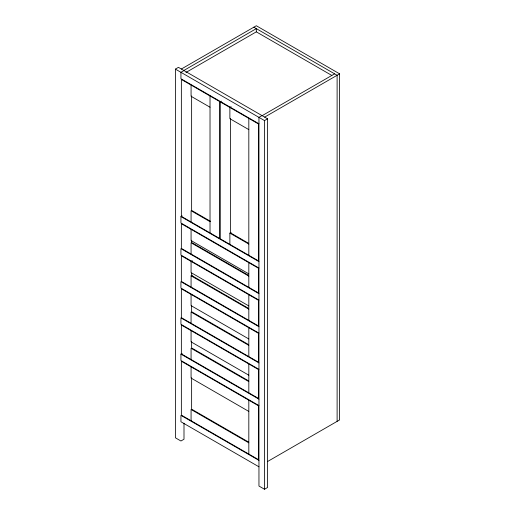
<?xml version="1.0" encoding="UTF-8"?>
<svg xmlns="http://www.w3.org/2000/svg" width="515" height="515" viewBox="0 0 515 515"><rect width="100%" height="100%" fill="white"/><g stroke="black" fill="none" stroke-linecap="round" stroke-linejoin="round"><path stroke-width="0.77" d="M183.997 423.176L183.997 439.237L180.939 441.001L175.39 437.795L175.39 69.113L178.441 67.349L267.562 118.804L267.562 487.486L264.51 489.25L258.955 486.044L258.955 117.362L262.013 115.598M181.357 69.029L256.322 25.75L339.61 73.838L339.61 419.925L267.44 461.594M183.855 70.471L256.322 28.634L256.322 31.846L331.847 75.448M183.997 70.555L180.939 72.319L180.939 78.731L258.955 123.774M185.947 72.473L256.322 31.84M220.156 101.848L258.543 124.012L258.543 260.905L220.156 238.748L220.156 101.848L221.379 101.146M231.093 106.753L229.877 107.461L229.877 118.682L248.822 129.619M262.148 115.675L334.615 73.838M264.652 117.117L339.61 73.838M175.39 69.113L264.51 120.568L267.562 118.804M258.955 268.038L180.939 222.995L180.939 216.583L182.162 215.882M229.877 244.355L229.877 233.134L231.093 232.426M192.295 260.68L191.071 261.388L191.071 272.609L248.822 305.949M191.071 287.035L191.071 275.815L192.295 275.107M258.955 405.575L180.939 360.532L180.939 354.12L182.162 353.412M253.824 27.192L337.113 75.28L337.113 421.367M210.023 107.223L191.071 96.279L191.071 85.059M210.577 221.353L191.632 210.41L191.632 95.957M248.7 243.363L230.43 232.812L230.43 118.36M210.023 221.675L191.071 210.732L191.071 221.952M229.877 233.134L248.822 244.071M180.939 216.583L258.955 261.626M248.822 273.89L191.071 240.55L191.071 229.33M248.681 275.409L191.632 242.475L191.632 240.228M248.822 276.137L191.071 242.79L191.071 254.011M258.955 293.685L180.939 248.642L180.939 255.054L258.955 300.097M248.681 308.434L191.632 275.493L191.632 273.092M191.071 275.815L248.822 309.155M258.955 326.71L180.939 281.666L180.939 288.078L258.955 333.121M248.822 338.973L191.071 305.627L191.071 294.406M248.681 344.657L191.632 311.723L191.632 305.311M248.822 345.385L191.071 312.039L191.071 323.259M258.955 362.933L180.939 317.89L180.939 324.302L258.955 369.345M248.822 375.197L191.071 341.857L191.071 330.636M248.681 380.888L191.632 347.947L191.632 341.535M248.822 381.609L191.071 348.269L191.071 359.489M180.939 354.12L258.955 399.164M248.822 411.427L191.071 378.081L191.071 366.86M248.681 442.121L191.632 409.18L191.632 377.765M248.822 442.842L191.071 409.502L191.071 420.723M258.955 460.397L180.939 415.354L180.939 421.766L258.955 466.809M264.51 120.568L264.51 489.25M248.822 118.398L248.822 255.298M248.822 262.669L248.822 287.357M248.822 294.728L248.822 320.375M248.822 327.752L248.822 356.605M248.822 363.976L248.822 392.829M248.822 400.207L248.822 454.063M210.023 96.002L210.023 232.896M219.738 101.61L181.357 79.452L181.357 216.345L219.738 238.503L219.738 101.61M258.543 268.276L181.357 223.716L181.357 248.404L258.543 292.964L258.543 268.276M258.543 300.342L181.357 255.775L181.357 281.422L258.543 325.989L258.543 300.342M258.543 333.36L181.357 288.799L181.357 317.652L258.543 362.212L258.543 333.36M258.543 369.59L181.357 325.023L181.357 353.882L258.543 398.443L258.543 369.59M258.543 405.814L181.357 361.253L181.357 415.116L258.543 459.676L258.543 405.814"/></g></svg>
